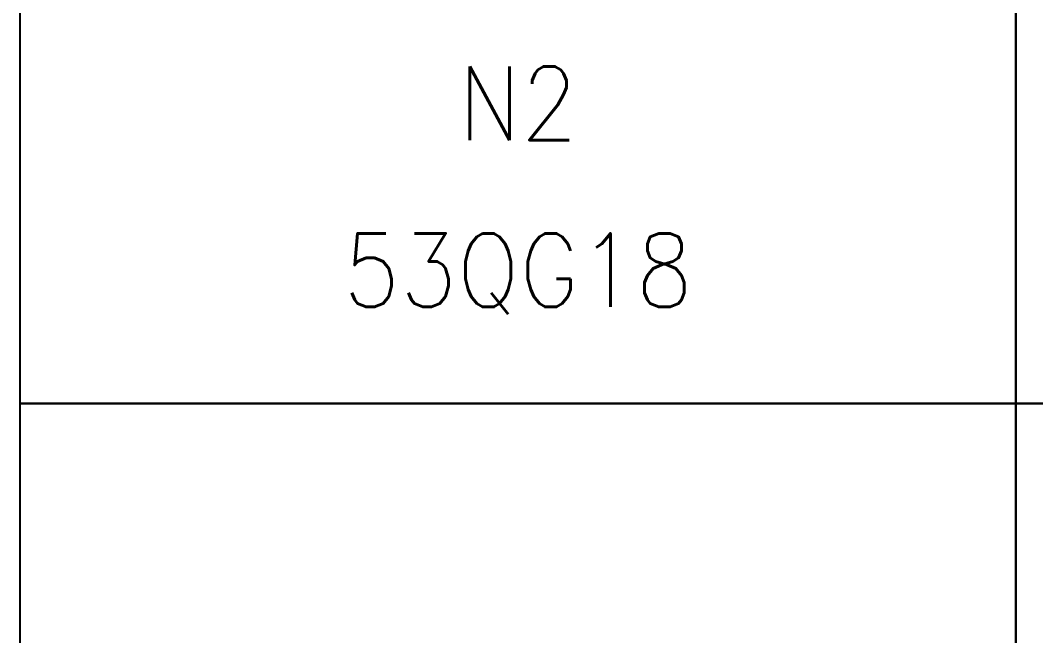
# Model space of a CAD drawing. Header units: millimetres. Extents: x 259256 to 648017, y 366981 to 480499.
# Drawn here: x 378151 to 380907, y 400678 to 402350 of the extents above; entities that cross this region are included whole.
import ezdxf
from ezdxf.enums import TextEntityAlignment as Align

# ---------------------------------------------------------------- set-up
doc = ezdxf.new("R2010")
doc.units = ezdxf.units.MM
doc.layers.get('0').update_dxf_attribs({"color": 254})
doc.layers.add('F-TEXT', color=2, linetype='Continuous')
doc.styles.add('QC-SEC', font='romans.shx')

msp = doc.modelspace()

# ---------------------------------------------------------------- linework, layer by layer
at = {"color": 4}
for points in [[(378150.5, 403501.3), (380853.2, 403501.3), (380853.2, 401308.5), (378150.5, 401308.5)], [(380853.2, 403501.3), (383555.9, 403501.3), (383555.9, 401308.5), (380853.2, 401308.5)], [(378150.5, 401308.5), (380853.2, 401308.5), (380853.2, 399115.6), (378150.5, 399115.6)], [(380853.2, 401308.5), (383555.9, 401308.5), (383555.9, 399115.6), (380853.2, 399115.6)]]:
    msp.add_lwpolyline(points, close=True, dxfattribs=at)

# ---------------------------------------------------------------- texts
at = {"layer": 'F-TEXT', "style": 'QC-SEC', "width": 0.9}
for s, p in [('N2', (379501.9, 402124.7)), ('53QG18', (379501.9, 401671.1))]:
    msp.add_text(s, height=200, dxfattribs=at).set_placement(p, align=Align.MIDDLE_CENTER)

doc.saveas('drawing.dxf')
